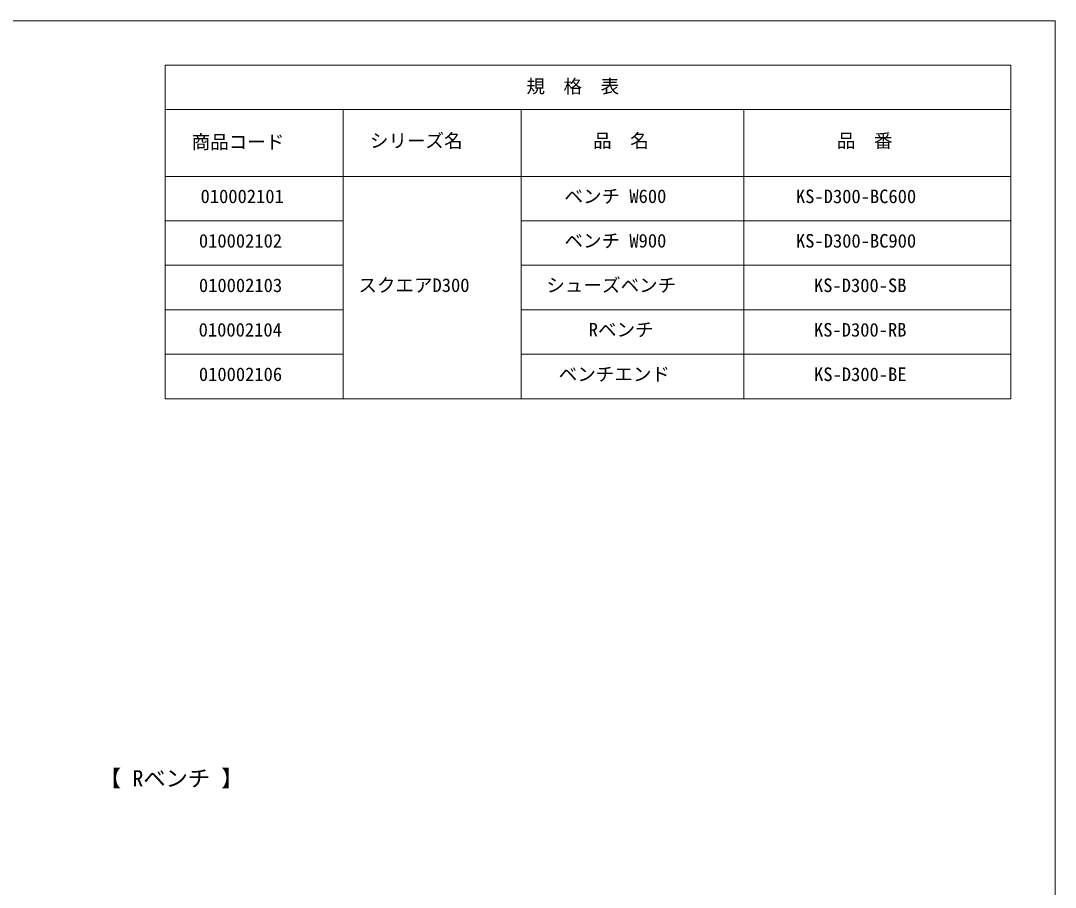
# Model space of a CAD drawing. Units: millimetres, scale not verified. Extents: x -203 to 203, y -143 to 143.
# Drawn here: x 58.5 to 198, y 21.1 to 138 of the extents above; entities that cross this region are included whole.
import ezdxf
from ezdxf.enums import TextEntityAlignment as Align

# ---------------------------------------------------------------- set-up
doc = ezdxf.new("R2010")
doc.units = ezdxf.units.MM
doc.header["$LTSCALE"] = 0.5
for name, color, linetype, lineweight in [('0-1_DIMENSION_LINES$02_DIMENSI', 7, 'Continuous', 25), ('0-4_図面_FORMAT$03_TEXT', 7, 'Continuous', 18), ('0-7_図面_FORMAT$01_WAKU$OUT_LINE', 6, 'Continuous', 18), ('0-8_図面_FORMAT$01_WAKU$SUB_LINE', 7, 'Continuous', 18)]:
    doc.layers.add(name, color=color, linetype=linetype, lineweight=lineweight)
doc.styles.add('ＭＳ ゴシック', font='')
doc.styles.get('ＭＳ ゴシック').set_extended_font_data('MS Gothic')

msp = doc.modelspace()

# ---------------------------------------------------------------- linework, layer by layer
at = {"layer": '0-7_図面_FORMAT$01_WAKU$OUT_LINE'}
for p, q in [((198, 138), (-198, 138)), ((198, -138), (198, 138)), ((78, 132), (192, 132)), ((78, 132), (78, 87)), ((192, 132), (192, 87)), ((78, 126), (192, 126)), ((78, 117), (192, 117)), ((78, 87), (192, 87))]:
    msp.add_line(p, q, dxfattribs=at)
at = {"layer": '0-8_図面_FORMAT$01_WAKU$SUB_LINE'}
for p, q in [((102, 126), (102, 87)), ((126, 126), (126, 87)), ((156, 126), (156, 87)), ((78, 111), (102, 111)), ((126, 111), (192, 111)), ((78, 105), (102, 105)), ((126, 105), (192, 105)), ((78, 99), (102, 99)), ((126, 99), (192, 99)), ((78, 93), (102, 93)), ((126, 93), (192, 93))]:
    msp.add_line(p, q, dxfattribs=at)

# ---------------------------------------------------------------- texts
at = {"layer": '0-1_DIMENSION_LINES$02_DIMENSI', "style": 'ＭＳ ゴシック'}
msp.add_text('【 Rベンチ 】', height=2.199, dxfattribs=at).set_placement((69.0507, 34.036), align=Align.BOTTOM_LEFT)
at = {"layer": '0-4_図面_FORMAT$03_TEXT', "style": 'ＭＳ ゴシック'}
for s, p in [('規\u3000格\u3000表', (126.6903, 127.6788)), ('商品コード', (81.5465, 120.1788)), ('シリーズ名', (105.5876, 120.3401)), ('品\u3000名', (135.6764, 120.3401)), ('品\u3000番', (168.5512, 120.3401)), ('010002101', (82.7536, 112.8387)), ('ベンチ W600', (131.8201, 112.8517)), ('KS-D300-BC600', (163.0305, 112.8343)), ('010002102', (82.5261, 106.8387)), ('ベンチ W900', (131.8201, 106.8517)), ('KS-D300-BC900', (163.0305, 106.8343)), ('スクエアD300', (104.0276, 100.8517)), ('シューズベンチ', (129.3813, 100.8517)), ('KS-D300-SB', (165.4617, 100.8343)), ('010002103', (82.5323, 100.8387)), ('010002104', (82.4936, 94.8387)), ('Rベンチ', (135.0876, 94.8517)), ('KS-D300-RB', (165.4617, 94.8343)), ('010002106', (82.5261, 88.8387)), ('ベンチエンド', (131.0463, 88.8517)), ('KS-D300-BE', (165.4742, 88.8343))]:
    msp.add_text(s, height=1.833, dxfattribs=at).set_placement(p, align=Align.BOTTOM_LEFT)

doc.saveas('drawing.dxf')
